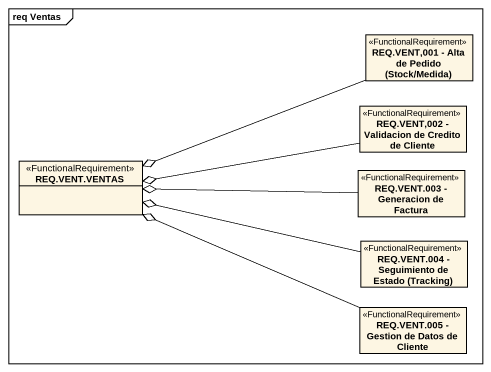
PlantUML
@startuml
mainframe req Ventas
hide circle
hide empty members
class "REQ.VENT,001 - Alta de Pedido (Stock/Medida)" as REQ_VENT_001_Alta_de_Pedido <<FunctionalRequirement>>
class "REQ.VENT,002 - Validacion de Credito de Cliente" as REQ_VENT_002_Validacion_de <<FunctionalRequirement>>
class "REQ.VENT.VENTAS" as REQ_VENT_VENTAS <<FunctionalRequirement>>
class "REQ.VENT.003 - Generacion de Factura" as REQ_VENT_003_Generacion_de <<FunctionalRequirement>>
class "REQ.VENT.004 - Seguimiento de Estado (Tracking)" as REQ_VENT_004_Seguimiento_de <<FunctionalRequirement>>
class "REQ.VENT.005 - Gestion de Datos de Cliente" as REQ_VENT_005_Gestion_de <<FunctionalRequirement>>
REQ_VENT_001_Alta_de_Pedido -left-o REQ_VENT_VENTAS
REQ_VENT_002_Validacion_de -left-o REQ_VENT_VENTAS
REQ_VENT_003_Generacion_de -left-o REQ_VENT_VENTAS
REQ_VENT_004_Seguimiento_de -left-o REQ_VENT_VENTAS
REQ_VENT_005_Gestion_de -left-o REQ_VENT_VENTAS
@enduml
